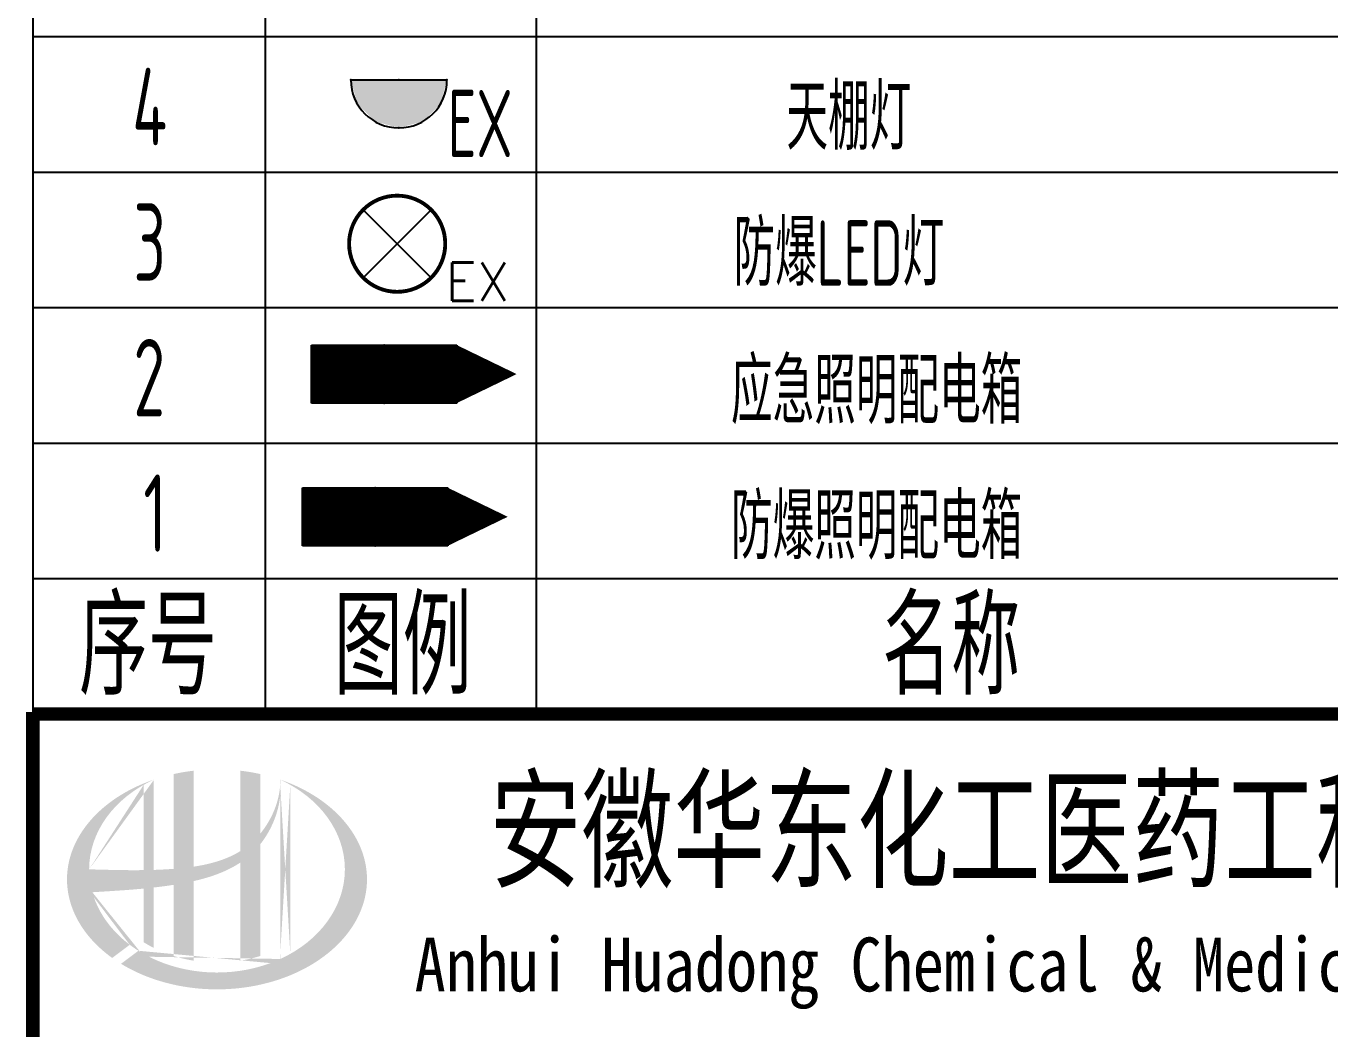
# Model space of a CAD drawing. Extents: x 4532298 to 10139194, y -639876 to -207028.
# Drawn here: x 4696439 to 4703219, y -277145 to -271931 of the extents above; entities that cross this region are included whole.
import ezdxf
from ezdxf.enums import TextEntityAlignment as Align

# ---------------------------------------------------------------- set-up
doc = ezdxf.new("R2010")
doc.units = 0
doc.header["$LTSCALE"] = 1000
doc.header["$MEASUREMENT"] = 0
doc.layers.get('0').update_dxf_attribs({"linetype": 'CONTINUOUS'})
for name, color, linetype in [('EQUIP-照明', 3, 'CONTINUOUS'), ('EQUIP-箱柜', 3, 'CONTINUOUS'), ('TEL_TAB', 7, 'CONTINUOUS'), ('电气', 3, 'CONTINUOUS'), ('电气文字', 7, 'CONTINUOUS')]:
    doc.layers.add(name, color=color, linetype=linetype)
doc.styles.add('_TCH_LABEL', font='COMPLEX', dxfattribs={"bigfont": 'GBCBIG'})
doc.styles.add('_TEL_DIM', font='SIMPLEX', dxfattribs={"width": 0.8, "height": 3.5, "bigfont": 'HZTXT'})
doc.styles.add('sceic', font='sceie.shx', dxfattribs={"width": 0.67, "bigfont": 'sceic.shx'})
doc.styles.add('sceie', font='sceie.shx', dxfattribs={"width": 0.7, "bigfont": 'sceic.shx'})
doc.styles.get("Standard").update_dxf_attribs({"font": 'GBENOR', "bigfont": 'GBCBIG'})
doc.styles.add('宋体', font='', dxfattribs={"width": 0.7})
doc.styles.get('宋体').set_extended_font_data('SimSun')

# ---------------------------------------------------------------- blocks, each defined once
blk = doc.blocks.new('$equip$00001168')
blk.add_line((-0.5, 0), (0.5, 0))
blk.add_arc((0, 0), 0.5, 180, 0)
for p in [(-0.5, 0), (0, 0), (0.5, 0), (0, -0.5)]:
    blk.add_point(p)
for points in [[(0.433, -0.25), (-0.433, -0.25), (0.5, 0), (-0.5, 0)], [(0.25, -0.433), (-0.25, -0.433), (0.433, -0.25), (-0.433, -0.25)], [(0, -0.5), (0, -0.5), (0.25, -0.433), (-0.25, -0.433)]]:
    blk.add_solid(points)
at = {"flags": 9}
blk.add_attdef('A', (0, 0), '', height=0.00002, dxfattribs=at)
blk = doc.blocks.new('*X427')
at = {"color": 0}
for p, q in [((-250, 32.8), (-82.8, 200)), ((-250, 68.2), (-118.2, 200)), ((-250, 103.6), (-153.6, 200)), ((-250, 138.9), (-188.9, 200)), ((-250, 174.3), (-224.3, 200)), ((-247.5, 0), (-47.5, 200)), ((-212.1, 0), (-12.1, 200)), ((-176.8, 0), (23.2, 200)), ((-141.4, 0), (58.6, 200)), ((-106.1, 0), (93.9, 200)), ((-70.7, 0), (129.3, 200)), ((-35.4, 0), (164.6, 200)), ((0, 0), (200, 200)), ((35.4, 0), (235.4, 200)), ((70.7, 0), (250, 179.3)), ((106.1, 0), (250, 143.9)), ((141.4, 0), (250, 108.6)), ((176.8, 0), (250, 73.2)), ((212.1, 0), (250, 37.9)), ((247.5, 0), (250, 2.5))]:
    blk.add_line(p, q, dxfattribs=at)
blk = doc.blocks.new('$equip$00001421')
for p, q in [((0.75, 0.6), (-0.75, 0.6)), ((-0.75, 0.6), (-0.75, 0)), ((0.75, 0), (0.75, 0.6)), ((-0.75, 0), (0.75, 0))]:
    blk.add_line(p, q)
at = {"const_width": 0.6}
blk.add_lwpolyline([(-0.75, 0.3), (0.75, 0.3)], dxfattribs=at)
for p in [(0, 0.6), (-0.75, 0.3), (0.75, 0.3), (0, 0)]:
    blk.add_point(p)
at = {"xscale": 0.00300000000061118, "yscale": 0.00300000000061118, "zscale": 0.00300000000061118}
blk.add_blockref('*X427', (0, 0), dxfattribs=at)
at = {"style": '_TCH_LABEL', "flags": 9}
blk.add_attdef('A', (0, 0), '', height=0.00002, dxfattribs=at)
blk = doc.blocks.new('$equip_U$00000051(DK-xiezc)')
at = {"color": 7}
blk.add_lwpolyline([(0, -1.474, 0.6, 0, 0), (0, -2.093, 0, 0, 0)], format="xyseb", dxfattribs=at)
at = {"xscale": -1, "rotation": 270}
blk.add_blockref('$equip$00001421', (-0.3, -0.724), dxfattribs=at)
at = {"color": 7, "style": '_TEL_DIM', "flags": 1}
blk.add_attdef('A', text='', height=0.00002, dxfattribs=at).set_placement((0, 0), align=Align.MIDDLE_CENTER)
blk = doc.blocks.new('$equip$00002522')
for p, q in [((-0.354, 0.354), (0.354, -0.354)), ((0.354, 0.354), (-0.354, -0.354))]:
    blk.add_line(p, q)
at = {"const_width": 0.04}
blk.add_lwpolyline([(0, 0.5, -1), (0, -0.5, -1), (0, 0.5, -0.256099)], format="xyb", dxfattribs=at)
blk.add_circle((0, 0), 0.5)
for p in [(0, 0.5), (-0.5, 0), (0.5, 0), (0, -0.5)]:
    blk.add_point(p)
at = {"color": 7, "style": '_TEL_DIM', "flags": 1}
blk.add_attdef('A', text='', height=0.00002, dxfattribs=at).set_placement((0, 0), align=Align.MIDDLE_CENTER)
at = {"color": 7, "style": '_TEL_DIM'}
blk.add_attdef('$TEXT$', text='', height=0.4, dxfattribs=at).set_placement((0.837, -0.394), align=Align.MIDDLE_CENTER)

msp = doc.modelspace()

# ---------------------------------------------------------------- hatches: boundary and pattern name
h = msp.add_hatch(color=256)
edge = h.paths.add_edge_path()
edge.add_spline(control_points=[(4697310.1, -276376.5), (4697316.2, -276375.1), (4697322.2, -276373.7), (4697371.4, -276361.8), (4697413.9, -276348.8), (4697488.9, -276317.7), (4697521.9, -276300.8), (4697552.7, -276280.2)], knot_values=[61.629012, 61.629012, 61.629012, 61.629012, 63.330431, 63.330431, 75.353634, 75.353634, 85.398649, 85.398649, 85.398649, 85.398649], degree=3, periodic=0)
edge.add_line((4697552.7, -276280.2), (4697552.7, -276790.4))
edge.add_spline(control_points=[(4697552.7, -276790.4), (4697569.9, -276787.6), (4697586.9, -276784.3), (4697621.6, -276776.2), (4697639.3, -276771.4), (4697656.7, -276766)], knot_values=[4.908456, 4.908456, 4.908456, 4.908456, 4.992821, 4.992821, 5.083034, 5.083034, 5.083034, 5.083034], degree=3, periodic=0)
edge.add_line((4697656.7, -276766), (4697656.7, -276184.5))
edge.add_spline(control_points=[(4697656.7, -276184.5), (4697665.4, -276173.6), (4697673.6, -276162.2), (4697699.7, -276122.6), (4697715.3, -276092.6), (4697744.6, -276019.8), (4697755.8, -275976.1), (4697760.5, -275930.7), (4697760.6, -275929.5), (4697760.7, -275928.2)], knot_values=[97.991744, 97.991744, 97.991744, 97.991744, 101.64219, 101.64219, 110.337975, 110.337975, 121.934322, 121.934322, 122.270691, 122.270691, 122.270691, 122.270691], degree=3, periodic=0)
edge.add_line((4697760.7, -275928.2), (4697760.7, -275857.8))
edge.add_spline(control_points=[(4697760.7, -275857.8), (4697760.6, -275865.4), (4697760.3, -275873.1), (4697759.7, -275880.8)], knot_values=[126.194075, 126.194075, 126.194075, 126.194075, 128.396762, 128.396762, 128.396762, 128.396762], degree=3, periodic=0)
edge.add_spline(control_points=[(4697759.7, -275880.8), (4697759.2, -275887), (4697758.6, -275893.2), (4697757.8, -275899.4)], knot_values=[124.417049, 124.417049, 124.417049, 124.417049, 126.194075, 126.194075, 126.194075, 126.194075], degree=3, periodic=0)
edge.add_spline(control_points=[(4697757.8, -275899.4), (4697756.7, -275908.5), (4697755.2, -275917.7), (4697753.4, -275926.7)], knot_values=[121.80529, 121.80529, 121.80529, 121.80529, 124.417049, 124.417049, 124.417049, 124.417049], degree=3, periodic=0)
edge.add_spline(control_points=[(4697753.4, -275926.7), (4697751.1, -275938.9), (4697748.1, -275951), (4697744.6, -275963)], knot_values=[118.31574, 118.31574, 118.31574, 118.31574, 121.80529, 121.80529, 121.80529, 121.80529], degree=3, periodic=0)
edge.add_spline(control_points=[(4697744.6, -275963), (4697741.1, -275975.2), (4697737.1, -275987.2), (4697732.5, -275999)], knot_values=[114.795988, 114.795988, 114.795988, 114.795988, 118.31574, 118.31574, 118.31574, 118.31574], degree=3, periodic=0)
edge.add_spline(control_points=[(4697732.5, -275999), (4697728.1, -276010.7), (4697723.1, -276022.3), (4697717.7, -276033.6)], knot_values=[111.329641, 111.329641, 111.329641, 111.329641, 114.795988, 114.795988, 114.795988, 114.795988], degree=3, periodic=0)
edge.add_spline(control_points=[(4697717.7, -276033.6), (4697712.1, -276045.2), (4697706.1, -276056.5), (4697699.6, -276067.6)], knot_values=[107.79529, 107.79529, 107.79529, 107.79529, 111.329641, 111.329641, 111.329641, 111.329641], degree=3, periodic=0)
edge.add_spline(control_points=[(4697699.6, -276067.6), (4697693.3, -276078.4), (4697686.6, -276089), (4697679.5, -276099.2)], knot_values=[104.343579, 104.343579, 104.343579, 104.343579, 107.79529, 107.79529, 107.79529, 107.79529], degree=3, periodic=0)
edge.add_spline(control_points=[(4697679.5, -276099.2), (4697672.3, -276109.6), (4697664.7, -276119.7), (4697656.7, -276129.4)], knot_values=[100.8507, 100.8507, 100.8507, 100.8507, 104.343579, 104.343579, 104.343579, 104.343579], degree=3, periodic=0)
edge.add_line((4697656.7, -276129.4), (4697656.7, -275820.1))
edge.add_spline(control_points=[(4697656.7, -275820.1), (4697622.7, -275812.5), (4697587.9, -275806.6), (4697552.7, -275802.6)], knot_values=[4.423999, 4.423999, 4.423999, 4.423999, 4.558741, 4.558741, 4.558741, 4.558741], degree=3, periodic=0)
edge.add_line((4697552.7, -275802.6), (4697552.7, -276220.7))
edge.add_spline(control_points=[(4697552.7, -276220.7), (4697480.8, -276265.2), (4697396.6, -276288.5), (4697310.1, -276301.5)], knot_values=[63.246215, 63.246215, 63.246215, 63.246215, 87.689124, 87.689124, 87.689124, 87.689124], degree=3, periodic=0)
edge.add_line((4697310.1, -276301.5), (4697310.1, -275802.6))
edge.add_spline(control_points=[(4697310.1, -275802.6), (4697274.9, -275806.6), (4697240.1, -275812.5), (4697206.1, -275820.1)], knot_values=[4.866038, 4.866038, 4.866038, 4.866038, 5.000777, 5.000777, 5.000777, 5.000777], degree=3, periodic=0)
edge.add_line((4697206.1, -275820.1), (4697206.1, -276312.9))
edge.add_spline(control_points=[(4697206.1, -276312.9), (4697204.4, -276313), (4697169.4, -276315.7), (4697134.8, -276317.4), (4697102.1, -276318.5)], knot_values=[43.657356, 43.657356, 43.657356, 43.657356, 44.134253, 53.497092, 53.497092, 53.497092, 53.497092], degree=3, periodic=0)
edge.add_line((4697102.1, -276318.5), (4697102.1, -275849.3))
edge.add_spline(control_points=[(4697102.1, -275849.3), (4697085, -275855.2), (4697068.3, -275861.5), (4697051.9, -275868.2)], knot_values=[5.14157, 5.14157, 5.14157, 5.14157, 5.212921, 5.212921, 5.212921, 5.212921], degree=3, periodic=0)
edge.add_spline(control_points=[(4697051.9, -275868.2), (4697044.9, -275871), (4697038.1, -275874), (4697005.9, -275888.1), (4696981.3, -275900.4), (4696957.9, -275913.6)], knot_values=[5.212921, 5.212921, 5.212921, 5.212921, 5.24296, 5.24296, 5.355623, 5.355623, 5.355623, 5.355623], degree=3, periodic=0)
edge.add_spline(control_points=[(4696957.9, -275913.6), (4696943, -275921.9), (4696928.5, -275930.7), (4696914.5, -275939.8)], knot_values=[5.355623, 5.355623, 5.355623, 5.355623, 5.426974, 5.426974, 5.426974, 5.426974], degree=3, periodic=0)
edge.add_spline(control_points=[(4696914.5, -275939.8), (4696907.1, -275944.6), (4696899.8, -275949.5), (4696886.3, -275959), (4696880.1, -275963.5), (4696874, -275968.1)], knot_values=[5.426974, 5.426974, 5.426974, 5.426974, 5.464765, 5.464765, 5.498325, 5.498325, 5.498325, 5.498325], degree=3, periodic=0)
edge.add_spline(control_points=[(4696874, -275968.1), (4696847.9, -275987.7), (4696823.8, -276008.6), (4696801.9, -276030.5)], knot_values=[5.498325, 5.498325, 5.498325, 5.498325, 5.641027, 5.641027, 5.641027, 5.641027], degree=3, periodic=0)
edge.add_spline(control_points=[(4696801.9, -276030.5), (4696795, -276037.5), (4696788.2, -276044.7), (4696767.7, -276067.2), (4696754.9, -276083.1), (4696743.1, -276099.3)], knot_values=[5.641027, 5.641027, 5.641027, 5.641027, 5.686569, 5.686569, 5.783729, 5.783729, 5.783729, 5.783729], degree=3, periodic=0)
edge.add_spline(control_points=[(4696743.1, -276099.3), (4696728, -276120.1), (4696714.6, -276141.4), (4696701.5, -276166.4), (4696699.9, -276169.6), (4696698.3, -276172.8)], knot_values=[5.783729, 5.783729, 5.783729, 5.783729, 5.908374, 5.908374, 5.92643, 5.92643, 5.92643, 5.92643], degree=3, periodic=0)
edge.add_spline(control_points=[(4696698.3, -276172.8), (4696685.9, -276197.9), (4696675.8, -276223.5), (4696668.3, -276249.5)], knot_values=[5.92643, 5.92643, 5.92643, 5.92643, 6.069132, 6.069132, 6.069132, 6.069132], degree=3, periodic=0)
edge.add_spline(control_points=[(4696668.3, -276249.5), (4696665.1, -276260.6), (4696662.3, -276271.7), (4696657, -276297.9), (4696654.7, -276312.9), (4696653.3, -276328)], knot_values=[6.069132, 6.069132, 6.069132, 6.069132, 6.130179, 6.130179, 6.211834, 6.211834, 6.211834, 6.211834], degree=3, periodic=0)
edge.add_spline(control_points=[(4696653.3, -276328), (4696652, -276341.2), (4696651.4, -276354.4), (4696651.4, -276367.6)], knot_values=[6.211834, 6.211834, 6.211834, 6.211834, 6.283185, 6.283185, 6.283185, 6.283185], degree=3, periodic=0)
edge.add_spline(control_points=[(4696651.4, -276367.6), (4696651.4, -276376.9), (4696651.7, -276386.2), (4696652.3, -276395.5)], knot_values=[6.283185, 6.283185, 6.283185, 6.283185, 6.333655, 6.333655, 6.333655, 6.333655], degree=3, periodic=0)
edge.add_spline(control_points=[(4696652.3, -276395.5), (4696653.6, -276414.2), (4696656.1, -276432.8), (4696659.9, -276451.3)], knot_values=[6.333655, 6.333655, 6.333655, 6.333655, 6.434594, 6.434594, 6.434594, 6.434594], degree=3, periodic=0)
edge.add_spline(control_points=[(4696659.9, -276451.3), (4696660.1, -276452.5), (4696660.4, -276453.8), (4696664.3, -276472.3), (4696669.1, -276489.4), (4696674.9, -276506.4)], knot_values=[6.434594, 6.434594, 6.434594, 6.434594, 6.441278, 6.441278, 6.535532, 6.535532, 6.535532, 6.535532], degree=3, periodic=0)
edge.add_spline(control_points=[(4696674.9, -276506.4), (4696681.2, -276524.7), (4696688.7, -276542.7), (4696697.4, -276560.5)], knot_values=[6.535532, 6.535532, 6.535532, 6.535532, 6.636471, 6.636471, 6.636471, 6.636471], degree=3, periodic=0)
edge.add_spline(control_points=[(4696697.4, -276560.5), (4696699.6, -276565), (4696701.9, -276569.4), (4696711.3, -276587.1), (4696719, -276600.1), (4696727.3, -276613)], knot_values=[6.636471, 6.636471, 6.636471, 6.636471, 6.661894, 6.661894, 6.73741, 6.73741, 6.73741, 6.73741], degree=3, periodic=0)
edge.add_spline(control_points=[(4696727.3, -276613), (4696738.5, -276630.1), (4696750.9, -276647), (4696764.4, -276663.3)], knot_values=[6.73741, 6.73741, 6.73741, 6.73741, 6.838349, 6.838349, 6.838349, 6.838349], degree=3, periodic=0)
edge.add_spline(control_points=[(4696764.4, -276663.3), (4696770.3, -276670.5), (4696776.5, -276677.5), (4696791, -276693.5), (4696799.5, -276702.3), (4696808.4, -276711)], knot_values=[6.838349, 6.838349, 6.838349, 6.838349, 6.88251, 6.88251, 6.939288, 6.939288, 6.939288, 6.939288], degree=3, periodic=0)
edge.add_spline(control_points=[(4696808.4, -276711), (4696824.2, -276726.3), (4696841.1, -276741.2), (4696859, -276755.4)], knot_values=[6.939288, 6.939288, 6.939288, 6.939288, 7.040227, 7.040227, 7.040227, 7.040227], degree=3, periodic=0)
edge.add_spline(control_points=[(4696859, -276755.4), (4696867.9, -276762.5), (4696877.1, -276769.4), (4696886.5, -276776.2)], knot_values=[7.040227, 7.040227, 7.040227, 7.040227, 7.090696, 7.090696, 7.090696, 7.090696], degree=3, periodic=0)
edge.add_line((4696886.5, -276776.2), (4696977.7, -276707.8))
edge.add_ellipse((4697431.4, -276315.6), major_axis=(665, 0), ratio=0.806676, start_angle=192.81901, end_angle=226.98533, ccw=False)
edge.add_spline(control_points=[(4696782.9, -276434.6), (4696807, -276433.1), (4696831, -276431.6), (4696919.7, -276426.1), (4696984.6, -276421.8), (4697050.1, -276415.5)], knot_values=[11.398263, 11.398263, 11.398263, 11.398263, 18.40729, 18.40729, 37.18094, 37.18094, 37.18094, 37.18094], degree=3, periodic=0)
edge.add_line((4697050.1, -276415.5), (4697050.1, -276694.5))
edge.add_spline(control_points=[(4697050.1, -276694.5), (4697053.6, -276696.8), (4697057.2, -276699), (4697074.2, -276709.2), (4697087.9, -276716.8), (4697102.1, -276723.9)], knot_values=[4.049945, 4.049945, 4.049945, 4.049945, 4.072021, 4.072021, 4.153257, 4.153257, 4.153257, 4.153257], degree=3, periodic=0)
edge.add_line((4697102.1, -276723.9), (4697102.1, -276410))
edge.add_spline(control_points=[(4697102.1, -276410), (4697134.2, -276406.4), (4697166.6, -276402.1), (4697201.5, -276396.7), (4697203.8, -276396.4), (4697206.1, -276396)], knot_values=[42.135009, 42.135009, 42.135009, 42.135009, 51.307228, 51.307228, 51.948574, 51.948574, 51.948574, 51.948574], degree=3, periodic=0)
edge.add_line((4697206.1, -276396), (4697206.1, -276766))
edge.add_spline(control_points=[(4697206.1, -276766), (4697239.7, -276776.5), (4697274.5, -276784.7), (4697310.1, -276790.4)], knot_values=[4.34174, 4.34174, 4.34174, 4.34174, 4.516316, 4.516316, 4.516316, 4.516316], degree=3, periodic=0)
edge.add_line((4697310.1, -276790.4), (4697310.1, -276376.5))
edge = h.paths.add_edge_path(flags=16)
edge.add_ellipse((4697431.4, -276315.6), major_axis=(665, 0), ratio=0.806676, start_angle=124.98746, end_angle=179.99898, ccw=False)
edge.add_line((4697050.1, -275876), (4697050.1, -276319.6))
edge.add_spline(control_points=[(4697050.1, -276319.6), (4696954.7, -276321), (4696860.7, -276317.9), (4696766.3, -276315.5)], knot_values=[11.27373, 11.27373, 11.27373, 11.27373, 38.687513, 38.687513, 38.687513, 38.687513], degree=3, periodic=0)
edge = h.paths.add_edge_path()
edge.add_spline(control_points=[(4696932.5, -276806.7), (4696963.6, -276825.7), (4696996.7, -276843), (4697081.4, -276880.2), (4697134.6, -276898), (4697245.4, -276924.6), (4697302.8, -276933.3), (4697419, -276941.1), (4697477.7, -276940.1), (4697593.2, -276928.7), (4697650.1, -276918.1), (4697759.1, -276888.1), (4697811.2, -276868.6), (4697908.2, -276821.7), (4697952.9, -276794.3), (4698032.9, -276733.4), (4698068.1, -276699.8), (4698127.4, -276628.3), (4698151.5, -276590.5), (4698187.9, -276512.3), (4698200.2, -276472.1), (4698212.7, -276390.9), (4698213, -276350), (4698201.6, -276268.5), (4698189.7, -276228), (4698154.1, -276149.2), (4698130.3, -276111), (4698071.5, -276038.8), (4698036.5, -276004.9), (4697956.7, -275943.2), (4697911.9, -275915.5), (4697830.7, -275875.8), (4697796.4, -275861.6), (4697760.7, -275849.3)], knot_values=[0.886421, 0.886421, 0.886421, 0.886421, 1.040557, 1.040557, 1.261172, 1.261172, 1.481788, 1.481788, 1.702404, 1.702404, 1.92302, 1.92302, 2.143636, 2.143636, 2.364252, 2.364252, 2.584868, 2.584868, 2.805484, 2.805484, 3.026099, 3.026099, 3.246715, 3.246715, 3.46852, 3.46852, 3.690325, 3.690325, 3.91213, 3.91213, 4.133935, 4.133935, 4.283209, 4.283209, 4.283209, 4.283209], degree=3, periodic=0)
edge.add_line((4697760.7, -275849.3), (4697760.7, -275849.4))
edge.add_spline(control_points=[(4697760.7, -275849.5), (4697760.8, -275852.2), (4697760.8, -275855), (4697760.7, -275857.8)], knot_values=[128.396762, 128.396762, 128.396762, 128.396762, 129.192193, 129.192193, 129.192193, 129.192193], degree=3, periodic=0)
edge.add_line((4697760.7, -275857.8), (4697760.7, -276781.6))
edge.add_ellipse((4697431.4, -276315.6), major_axis=(665, 0), ratio=0.806676, start_angle=232.10542, end_angle=299.68334, ccw=False)
edge.add_line((4697022.9, -276738.9), (4696932.5, -276806.7))
edge = h.paths.add_edge_path(flags=16)
edge.add_ellipse((4697431.4, -276315.6), major_axis=(665, 0), ratio=0.806676, start_angle=304.98746, end_angle=415.01211, ccw=False)
edge.add_line((4697812.7, -276755.1), (4697812.7, -275876))

# ---------------------------------------------------------------- linework, layer by layer
at = {"const_width": 70}
for points in [[(4696473.5, -275498.2), (4696473.5, -281498.2)], [(4714473.5, -275507.9), (4696473.5, -275507.9)]]:
    msp.add_lwpolyline(points, dxfattribs=at)
at = {"layer": '电气', "color": 7}
for p, q in [((4696473.5, -262121.9), (4696473.5, -275507.9)), ((4697681.3, -262121.9), (4697681.3, -275507.9)), ((4699090.3, -262121.9), (4699090.3, -275507.9)), ((4696473.5, -271985.3), (4714473.5, -271985.3)), ((4696473.5, -272689.8), (4714473.5, -272689.8)), ((4696473.5, -273394.3), (4714473.5, -273394.3)), ((4696473.5, -274098.8), (4714473.5, -274098.8)), ((4696473.5, -274803.4), (4714473.5, -274803.4))]:
    msp.add_line(p, q, dxfattribs=at)

# ---------------------------------------------------------------- block references
at = {"layer": 'EQUIP-照明', "color": 0, "xscale": 500, "yscale": 500, "zscale": 500}
msp.add_blockref('$equip$00002522', (4698368.3, -273062.7), dxfattribs=at).add_auto_attribs({'$TEXT$': 'EX'})
at = {"layer": 'EQUIP-箱柜', "xscale": 503.2320000000764, "yscale": 503.2320000000764, "zscale": 503.2320000000764, "rotation": 90}
for p in [(4697936.3, -273740.5), (4697889.9, -274482.4)]:
    msp.add_blockref('$equip_U$00000051(DK-xiezc)', p, dxfattribs=at)
at = {"layer": 'TEL_TAB', "color": 0, "xscale": 499.9999900003895, "yscale": 499.9999900003895, "zscale": 499.9999900003895}
msp.add_blockref('$equip$00001168', (4698377.3, -272210.3, 0), dxfattribs=at)

# ---------------------------------------------------------------- texts
at = {"style": '宋体'}
for s, height, width, p in [('安徽华东化工医药工程有限责任公司', 500, 0.7, (4702668.4, -276098.2)), ('Anhui Huadong Chemical & Medical Engineering Co.,Ltd', 280, 0.85, (4702668.4, -276848.2))]:
    msp.add_text(s, height=height, dxfattribs=dict(at, width=width)).set_placement(p, align=Align.MIDDLE)
at = {"layer": 'TEL_TAB', "color": 0, "linetype": 'ByBlock', "style": 'sceic', "width": 0.67}
for s, p in [('天棚灯', (4700392.4, -272574.7)), ('防爆LED灯', (4700117.4, -273281.2)), ('防爆照明配电箱', (4700104.3, -274702.7))]:
    msp.add_text(s, height=340, dxfattribs=at).set_placement(p)
at = {"layer": 'TEL_TAB', "color": 1, "linetype": 'ByBlock', "style": 'sceic', "width": 0.67}
msp.add_text('应急照明配电箱', height=340, dxfattribs=at).set_placement((4700104.3, -273998.2))
at = {"layer": '电气', "color": 7, "style": 'sceie'}
for s, height, width, p in [('4', 402.6, 0.7, (4696991.1, -272551.4)), ('3', 402.6, 0.7, (4696996.9, -273255.9)), ('2', 402.6, 0.7, (4696996.9, -273960.5)), ('1', 402.6, 0.7, (4697048.7, -274665)), ('序号', 503.23, 0.75, (4696714.4, -275407.3)), ('图例', 503.23, 0.75, (4698038.7, -275407.3)), ('名称', 503.23, 0.75, (4700891.3, -275407.3))]:
    msp.add_text(s, height=height, dxfattribs=dict(at, width=width)).set_placement(p)
at = {"layer": '电气文字', "style": 'sceie', "width": 0.7}
msp.add_text('EX', height=350, dxfattribs=at).set_placement((4698630.4, -272612.6))

doc.saveas('drawing.dxf')
